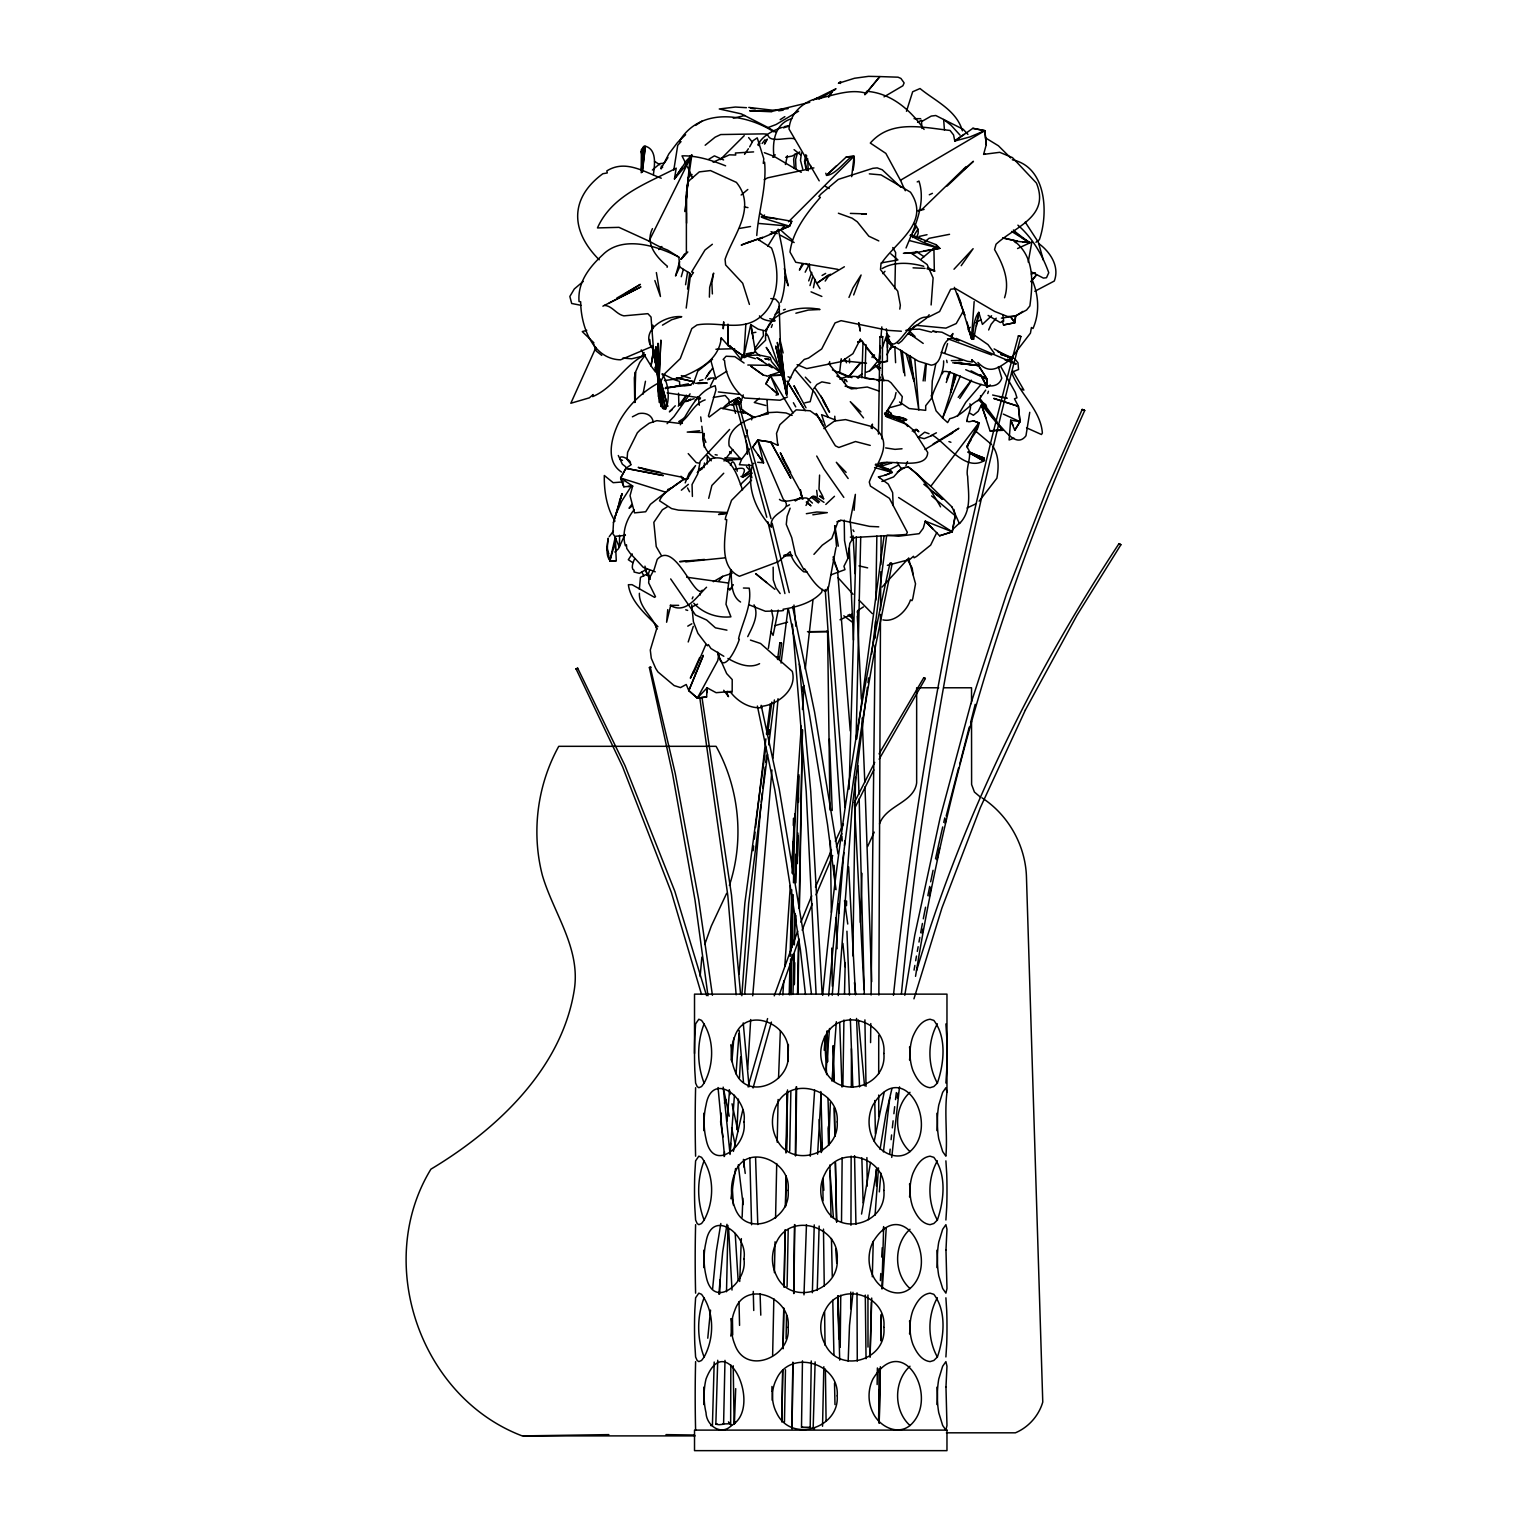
<?xml version="1.0" encoding="UTF-8"?>
<svg xmlns="http://www.w3.org/2000/svg" width="1527" height="1527" viewBox="0 0 1527 1527"><rect width="100%" height="100%" fill="white"/><g stroke="black" fill="none" stroke-linecap="round" stroke-linejoin="round"><path stroke-width="1.5" d="M686.596 223.171L686.596 191.638L691.807 155.162L686.654 160.45L674.457 178.926L676.194 168.161C646.856 183.507 612.117 195.17 597.458 227.924L618.969 227.351L650.254 241.667A111.089 108.322 -49.7 0 0 667.604 250.065L678.885 257.147L679.649 266.939L675.526 276.005L679.668 261.537M786.138 393.183L779.648 338.918L786.615 395.092L777.319 342.449L786.768 393.031L775.716 346.037L786.749 395.398L787.378 384.136L794.498 369.572L804.252 359.437L808.585 358.062L821.698 348.958L835.04 322.922L841.072 320.67L888.122 330.366L901.369 331.225M896.044 392.496L894.803 398.089L885.011 414.371L886.557 416.814L906.656 424.315L913.318 430.041L927.71 452.45C927.099 470.774 890.642 459.188 879.437 463.349M850.711 1308.754L850.768 1292.052M850.94 1225.246L851.15 1156.073M851.341 1086.9L851.436 1048.725M797.094 364.667L806.733 368.599L841.339 361.594L852.925 353.672L860.35 339.204L878.903 362.453L887.378 361.326L887.282 333.802L882.091 348.137M729.238 1423.221L730.65 1423.603L730.841 1364.966M872.222 428.629L872.413 424.124L871.058 428.056M878.731 1035.535L878.693 1073.634M878.865 995.07L880.487 614.388M687.57 289.042L689.67 273.218L679.649 266.939M810.207 1426.867L811.276 1360.958M880.525 609.655L880.831 571.709M880.888 564.589L881.098 536.13M881.652 467.338L881.69 462.586M881.862 438.879L882.568 336.723L879.972 336.894L878.445 434.088M840.213 1347.387L840.747 1295.22M841.511 1221.715L842.16 1157.676M842.885 1086.537L843.916 1020.036M870.581 1042.617L870.791 1023.567M871.096 994.993L875.143 645.177M795.529 922.27L795.624 915.207L795.491 922.327M793.677 1293.484L794.517 1224.597M795.338 1155.729L796.178 1086.842M635.098 402.193L635.48 372.13L639.851 362.319L645.024 355.314M793.868 1293.484L794.784 1224.597M795.701 1155.71L796.636 1086.842M810.684 1427.325L801.503 1427.172L802.458 1360.843M854.127 510.304L855.368 494.366L850.157 520.688L852.028 539.756L849.795 543.44L847.924 558.405L843.954 566.288L844.985 569.628L830.726 574.935M793.735 985.22L794.135 954.26L792.952 994.459M794.364 944.736L794.803 913.776M795.319 882.797L795.758 854.223M797.38 863.633L797.838 835.384M798.449 797.724L798.373 802.438L798.907 774.743M852.849 955.864L855.521 777.319M856.093 739.221L860.713 537.103M875.257 638.057L875.505 621.451M875.849 600.111L876.842 536.072M781.881 1419.69L782.702 1370.024M783.065 1348.742L783.733 1308.524M784.095 1287.242L785.05 1230.476M781.843 1422.019L782.74 1369.795M783.103 1348.436L783.809 1308.066M784.172 1286.707L785.145 1229.731M785.565 1206.006L786.042 1177.508M786.5 1151.396L787.531 1092.053M785.451 1206.788L786.004 1175.79M786.424 1151.95L787.531 1089.954M794.422 984.075L794.784 962.697M797.457 856.342L797.877 833.036M797.991 994.096L798.869 941.701M799.442 908.355L802.438 729.715L799.079 908.355M1029.752 412.328L1025.953 435.806C1017.001 447.64 1006.007 431.817 999.574 425.346M641.187 170.089L641.588 149.493L644.299 145.962C657.278 148.539 654.682 165.011 653.365 174.689M784.458 1422.019L785.47 1369.757M786.081 1338.874L786.539 1315.129M787.092 1286.612L788.199 1229.598M789.707 1151.205L790.852 1091.824M797.514 994.115L798.468 941.701M880.22 1368.765L879.189 1423.126L880.354 1366.703M880.755 1340.401L881.251 1314.403M880.869 1340.782L881.365 1314.842M881.881 1288.903L883.637 1227.574M657.469 365.048L655.923 346.648L659.206 402.345L658.022 343.27L658.328 396.562L660.867 340.082L658.442 390.759C663.004 432.733 675.812 391.809 661.955 373.981M771.879 1391.212L771.975 1386.459M772.624 1355.632L773.845 1298.713M774.399 1272.621L775.067 1241.795M775.563 1218.069L776.728 1163.536M777.186 1142.177L778.102 1099.497M778.541 1078.157L780.354 1030.668M785.947 1153L787.149 1091.652M787.76 1060.979L788.104 1044.468M791.139 994.688L791.979 954.222M792.131 947.064L793.219 894.688M793.467 882.778L794.918 813.738M822.671 995.337C836.472 850.215 858.136 705.76 889.936 563.463L891.844 563.368M634.85 401.544L635.48 372.13L634.335 377.875L634.755 402.555M717.728 1360.271L715.839 1424.214L719.083 1424.71L723.588 1424.252L724.981 1360.366M726.508 1291.747L727.959 1225.494M822.538 1426.256L823.836 1366.741M844.507 993.848L845.194 962.888M846.492 905.74L846.588 900.987M849.107 789.077L856.342 536.97M789.23 994.592L789.974 963.613M790.146 956.475L791.75 889.783M792.15 873.1L792.895 842.14M793.296 825.458L793.467 818.319M789.783 994.745L790.642 958.88M790.776 952.027L792.189 894.574M792.608 873.73L794.002 818.338M794.231 944.602L795.013 913.738M795.796 882.873L798.526 776.06M870.008 1356.701L871.44 1302.149M1082.204 409.484L1084.724 410.458L1082.223 409.408L1047.465 487.819L1006.617 593.717L970.752 703.985M710.857 1425.626L712.422 1425.302L714.197 1362.027M812.364 1292.72L814.235 1224.902M864.988 377.875L865.885 344.606M870.104 1357.121L871.707 1298.045M872.299 1276.782L873.253 1241.336M719.694 1293.942L720.114 1279.741M814.521 1429.043L813.147 1428.623L815.132 1361.893M817.231 1290.41L819.14 1226.066M821.316 1152.179L821.602 1142.654M829.619 363.922L829.676 361.613M860.312 922.403L861.991 873.349M608.032 539.279C608.624 536.683 605.78 551.132 608.853 553.442M751.685 419.849L751.78 416.623L741.626 409.255L740.824 402.384L743.248 394.882M763.118 330.71L763.462 335.711L754.662 348.824M861.801 377.78L863.022 342.143M803.985 1294.858L806.466 1224.616M934.333 271.043L933.913 248.214L921.296 258.903M734.372 1424.367L735.709 1388.635M739.717 1281.477L741.339 1238.607M742.141 1217.172L742.847 1198.103M744.012 1167.143L744.279 1160.005M747.676 1069.511L750.692 1019.54M848.172 1361.206L849.508 1325.455L853.001 1292.262M819.579 475.088L819.006 489.289L822.595 495.931M899.518 402.021L909.176 408.549L925.686 410.343L925.706 405.686L931.604 398.242L932.272 380.967L935.841 363.579M700.13 976.497L701.847 957.124M639.336 589.25L640.443 577.359L645.673 574.706L648.899 575.335M686.1 202.709L686.596 191.638M642.428 160.984L643.077 147.26L641.225 172.78M755.827 349.702L765.638 340.158C763.347 312.462 798.564 304.56 820.018 309.485L808.26 310.076L795.872 313.226M894.879 288.756L895.624 252.489L892.78 247.546M736.93 1129.617L738.419 1099.116M739.45 1077.986L740.633 1056.951M817.613 1154.24L821.182 1092.855M844.221 520.134L844.526 540.501L847.924 558.405M730.078 1152.866L730.612 1143.475M810.245 1156.244L814.635 1090.068M749.413 304.407L742.695 283.239L725.63 264.954L725.077 259.304C733.38 234.795 757.125 207.767 736.396 182.381L710.456 170.566L699.271 171.902L687.894 181.732L688.143 177.552L685.165 211.738L689.65 162.206L691.807 155.162L690.109 155.888M745.863 323.839L743.84 356.287L755.483 351.954L750.75 324.602L743.84 356.287L728.207 345.617L721.278 337.887C718.702 361.613 696.427 370.87 677.32 379.154L672.281 378.62L662.794 373.962M744.68 994.096L760.98 804.519M882.358 1288.54L886.252 1227.708M723.683 321.892L723.225 328.782L723.722 322.35M782.817 994.974L783.79 980.716M784.783 966.438L790.337 885.545M791.807 864.148L801.312 726.165M802.458 709.501L804.099 685.718M805.244 669.074L812.937 600.34M824.217 1050.252L825.229 1036.05M926.259 364.438L925.018 380.986M875.047 1215.282L878.502 1167.926M879.342 1191.881L880.907 1173.099M730.021 1154.488L734.43 1095.241M736.014 1073.901L739.011 1033.607M741.817 995.699L748.688 903.259L767.527 754.338M768.386 648.345L773.101 617.824L771.459 609.865M830.383 1102.513L828.703 1145.345L828.397 1126.277M831.967 1081.116L836.338 1021.716M838.266 995.566L852.104 807.821L867.393 687.36M974.169 301.563L971.42 338.612L973.653 339.128L978.769 312.348L982.415 324.392L991.577 315.784M678.847 404.56L678.561 393.241M851.684 176.655L854.07 156.25L846.321 156.937L826.565 175.395L825.783 173.238M704.119 467.606L704.481 463.005M686.635 196.754L688.143 177.552M688.811 690.624L703.298 655.484L688.811 690.624L697.362 698.106L707.116 687.818L706.619 696.942L697.362 698.106L688.811 690.624L686.234 684.497L680.508 687.589L674.151 685.585L657.927 671.918L655.637 668.292L651.285 658.252L650.292 650.044L656.82 628.303C652.43 616.278 638.916 607.46 639.374 593.278M826.241 1068.9L829.524 1028.492M832.234 995.203L843.858 852.581M844.431 845.443L844.832 840.69M945.9 1083.044L946.702 1070.332A35.006 2.29 -90 0 0 946.702 1036.623L945.9 1023.911M945.9 1219.997L946.702 1207.284A35.006 2.29 -90 0 0 946.702 1173.576L945.9 1160.864M945.9 1356.949L946.702 1344.237A35.006 2.29 -90 0 0 946.702 1310.548L945.9 1297.816M724.142 1156.569L724.523 1151.835M727.043 1121.009L729.562 1090.202M731.891 1061.742L733.838 1038.036M739.068 974.035L744.89 902.915L765.81 746.951M880.258 345.865L878.903 362.453L887.378 361.326M881.823 326.893L881.041 336.379L879.972 336.78M946.969 1092.301C944.297 1113.488 947.637 1135.305 945.9 1156.187L942.674 1151.568L938.761 1138.798A35.006 11.243 -90 0 1 938.761 1105.109L942.636 1092.378L945.9 1087.72L946.969 1092.301L946.969 994.134L694.518 994.134L694.518 1053.477M721.336 1113.126L720.61 1121.944L722.958 1136.966M730.612 569.953A77.114 54.59 -52.6 0 1 728.742 582.188L725.993 604.253L730.918 616.832C717.022 618.206 703.203 613.396 693.773 603.222M752.716 995.776L771.956 770.009M772.967 758.117L778.045 698.698M781.08 663.062L788.008 608.796M686.215 308.072L690.204 277.189L693.468 272.55L691.616 271.959L704.997 250.008L712.365 244.263M685.566 284.709L687.627 271.615M706.829 692.628L707.249 688.047M785.432 164.496L787.378 155.716M778.236 610.132L773.082 635.385L771.078 631.739M718.854 1294.228L722.672 1252.159L726.967 1224.291M693.582 383.64L693.697 382.246L691.063 384.422M921.888 128.421L921.468 120.251L917.593 122.275M931.126 304.961L933.112 277.914L927.137 264.553L911.714 253.367L939.716 248.347L935.975 244.644L910.55 234.738M828.646 995.795C838.686 879.323 854.127 763.328 875.086 648.326M1015.455 316.223L1014.825 322.731L1003.525 324.946L1002.266 320.956M707.764 1338.206L710.532 1310.071M712.594 1288.96L716.278 1251.434L720.82 1223.49M673.77 170.222L677.74 145.275L681.004 141.648L679.171 141.534C699.595 107.291 744.584 113.132 773.865 131.837M751.112 472.53C729.753 486.025 757.678 462.796 734.449 469.495M753.135 850.711L753.613 846.073M754.338 839.106L755.063 832.139M755.541 827.5L765.867 738.858M710.379 386.14L713.758 379.383L726.718 371.29M943.629 360.906C944.182 374.84 934.791 385.148 931.604 398.242M901.426 993.676C922.976 771.803 964.11 552.049 1020.914 336.532L1018.375 336.016C959.433 552.03 916.754 772.567 893.467 995.299M891.73 1157.409L899.518 1086.88M642.39 172.303L645.329 146.363L642.218 171.501M761.248 802.171L762.297 792.837M762.832 788.161L765.199 767.127M765.733 762.45L766.516 755.426M768.902 734.392L769.417 729.734M707.994 995.738L695.014 900.071L672.586 773.922L649.357 667.509L650.235 667.032L675.239 773.464L698.679 899.556L712.422 995.28M839.583 372.951L841.243 358.73M883.408 1151.912L889.802 1097.722M766.439 734.182L770.371 703.756M745.787 437.715L746.035 435.653M619.389 501.448L622.062 493.66L613.51 522.215L612.861 533.667L614.751 536.359L625.421 535.347M768.711 744.89L774.399 699.958M779.476 659.779L781.576 643.23L779.953 643.001L780.889 643.134M867.985 682.626L868.577 677.912M871.573 654.281L886.557 536.168M616.278 560.695L609.827 561.096L615.171 537.504L616.278 560.695C604.062 564.742 607.04 545.12 608.223 538.134M1015.799 315.535L1014.825 322.731L1003.525 324.946M1004.537 297.784C1010.187 280.834 1003.067 264.438 994.554 249.55L996.024 244.244C1015.054 226.53 1050.29 216.91 1036.432 183.049L1012.439 157.605L999.727 152.318L983.617 154.361L986.251 144.721L984.839 130.654L972.833 128.325L954.795 141.038L953.554 134.93L950.061 130.444C922.9 127.581 891.1 119.144 870.314 143.061L885.87 153.406L901.045 181.389A111.089 70.127 86.8 0 0 905.301 190.741M767.394 735.136L771.822 702.057M777.529 659.511L779.82 642.982M856.742 738.934L884.076 535.862M925.496 364.323L923.129 380.929M973.653 339.128L971.42 338.612L963.251 311.279L956.226 323.552L945.919 328.133L915.971 325.308M642.962 394.271L645.463 381.273M899.785 309.122L900.338 305.19L897.723 291.18L880.487 269.63L880.964 264.037C895.166 242.029 931.241 222.732 910.493 192.192L881.022 174.899L869.321 173.868M813.452 287.782L815.074 279.422M667.757 609.636L666.612 622.233L670.754 605.265M835.937 547.639L828.588 586.96L825.668 591.445C816.353 587.609 810.245 576.71 804.576 568.808L803.965 569.8L795.491 554.702L791.711 537.58L786.271 524.41L787.13 516.279L790.146 508.186M857.372 612.308L857.601 610.857L857.716 622.176M652.411 328.82L652.85 325.9M653.518 349.893L651.036 365.946L655.656 372.149L654.949 367.434L657.717 364.896M730.918 1198.733L735.575 1168.537M691.273 276.559L689.67 273.218M915.532 976.345C947.045 781.461 1003.258 590.357 1084.724 410.458M602.898 306.183L604.406 305.4C612.232 305.782 616.202 314.314 623.894 315.86L647.868 313.665L651.036 317.043L653.556 350.504L651.036 365.946L641.245 349.912M978.788 312.92L976.44 325.957M904.786 995.26L914.749 935.211L940.098 817.938L970.79 703.852M868.386 1219.691L876.937 1168.155M880.048 1149.43L885.889 1114.29L891.883 1088.846M661.878 167.054L661.134 168.714L668.902 153.826L677.473 142.565L685.604 134.739M693.315 383.831L697.763 371.156L712.517 359.303M888.103 413.607L888.218 409.98M861.552 1214.06L870.543 1162.371M874.207 1141.242L884.19 1092.187M652.793 325.117L652.315 330.576M969.893 403.796C973.558 410.038 959.758 425.899 972.966 420.708L978.883 422.845C978.826 432.046 967.412 440.215 967.507 448.079C973.214 453.805 965.159 468.426 967.66 476.481C968.175 492.438 972.298 510.743 959.414 523.646L952.027 507.136M658.442 390.759L661.325 380.395L665.123 373.294L680.24 358.654L691.807 328.572L697.018 324.946C717.442 321.166 740.919 331.664 758.881 318.055C779.992 302.441 780.144 270.031 771.555 248.08L758.27 239.548L789.535 226.168L791.75 221.3C766.115 216.796 739.488 211.566 789.535 226.168L791.75 221.3M875.066 648.421L892.112 563.864L889.897 563.635M954.07 374.268L950.558 392.439L955.673 374.669M807.573 158.426L808.26 170.719M753.059 1087.987L771.402 1022.078M880.277 356.325L878.903 362.453L866.763 348.271M667.108 267.301L667.356 266.252C656.495 257.242 644.871 243.824 652.449 228.63M733.38 1151.415L742.79 1109.919M748.02 1086.861L767.585 1018.585M873.826 357.738L874.475 354.875M813.127 390.378L810.188 401.677L804.882 402.823M641.76 170.47L641.588 149.493L642.103 170.661M708.719 498.317L711.868 485.452L723.741 473.236M853.669 294.959L861.094 274.994L852.963 287.935L848.974 297.421M688.2 641.97L693.296 626.356M746.588 433.21L747.39 430.041M822.404 589.365L821.679 592.247C812.288 602.879 796.426 607.154 783.103 609.254L783.466 610.495L781.137 610.857L765.371 611.258L749.509 604.978M951.855 337.085L952.924 333.497L950.844 336.131M944.85 353.138L947.561 343.594M1028.205 262.071L1031.851 241.953L1017.555 248.538M955.52 375.508L950.5 392.706M946.167 816.067L958.517 768.119M959.872 763.672L969.244 727.119M970.599 722.653L975.219 704.329M809.978 285.568L812.555 277.38M906.465 111.28L912.669 91.754L920.037 88.547C935.44 101.164 956.475 110.154 962.411 130.826M681.271 276.711L683.352 269.42M956.417 374.726L942.636 418.054L947.656 422.597L949.813 418.665C962.334 416.012 969.034 404.197 980.429 399.234L996.978 421.49M685.184 482.895L689.021 473.37L695.529 465.62L687.952 478.085M860.35 339.204L859.548 340.693M616.278 538.382L609.827 561.096L606.868 547.258M718.663 655.484L717.747 660.618L697.362 698.106L706.619 696.942M779.629 306.011L773.12 319.219M756.762 235.502C758.442 210.993 766.878 187.077 764.607 162.225L763.309 163.427L763.786 158.732L757.239 137.85L753.021 140.694L749.662 146.878M613.453 522.616L622.062 493.66M721.278 337.887L720.61 339.605M966.82 421.586L967.259 420.116M704.73 944.469L711.258 926.145L726.604 893.41M729.391 885.431C744.508 839.85 739.297 788.295 716.087 746.321L558.748 746.321C537.218 785.241 531.243 832.272 542.371 875.315C553.499 913.222 580.623 947.752 574.343 989.477C562.089 1068.595 496.771 1129.694 430.919 1169.167C373.829 1262.524 419.849 1397.071 522.177 1435.895L695.033 1435.895M705.13 399.883C693.22 403.758 689.421 417.692 679.229 423.361L656.858 420.669L649.147 423.246L640.386 429.698L637.351 432.771L627.616 452.259L627.043 459.264L631.243 464.609L625.898 468.331L620.649 478.008L632.655 486.082L630.04 495.683L634.526 512.881L645.692 511.755L650.426 504.311L666.383 491.713M872.051 357.509L872.91 354.665M913.948 998.83L941.968 907.859L980.315 807.668L1025.361 710.036M987.74 393.508L988.427 391.294M971.802 359.838L972.355 361.994L967.412 361.326L941.166 352.279M916.524 970.886C961.8 819.236 1032.042 675.621 1119.024 543.612L1120.913 544.719L1076.898 615.4L1025.342 710.074M952.065 507.021L929.943 485.471M886.92 354.741L892.112 344.377M808.699 280.911L811.753 272.417M801.484 152.948L800.492 160.259L802.725 168.943M723.932 460.925L732.865 449.568M948.725 373.313L946.816 379.02M649.605 570.296L648.402 573.847L650.197 579.21M794.975 154.055L793.639 159.304L794.326 168.447M779.304 994.879L799.022 939.086M802.171 930.172L812.326 903.64M969.798 413.13L973.386 415.249L978.196 411.297L981.479 404.827L990.011 430.843L1003.067 429.679M780.793 302.422C789.001 278.716 783.485 253.024 778.216 229.26L767.795 246.191M975.409 432.103L978.883 422.845L972.966 420.708M771.345 327.408L772.357 324.564M950.271 371.653L946.263 382.475M774.246 995.852L797.667 931.146M800.892 922.213L811.677 895.815M978.769 312.348C968.939 324.22 976.669 359.532 967.03 321.911M625.001 534.469L618.492 548.747L614.827 552.049M797.094 154.342L795.586 159.514L795.968 168.543M905.912 465.792L907.515 461.574M990.298 384.957L986.976 387.4L981.785 376.864M936.814 532.465L930.668 545.101L916.524 556.458L914.119 557.794L913.47 556.267L909.844 559.436L887.378 565.314M615.381 515.496L621.852 500.894L631.758 485.529M805.855 154.59L804.519 161.518L806.161 169.726M806.676 155.62L805.34 162.339L806.886 170.299M746.188 440.578L747.486 454.302M704.119 1023.815C696.866 1042.483 696.866 1064.472 704.119 1083.12L701.561 1086.556L698.812 1087.72L697.133 1086.518L695.606 1083.082L694.804 1070.332A35.006 2.29 -90 0 1 694.804 1036.623L695.606 1023.873L698.812 1019.234L701.561 1020.399C714.617 1038.055 714.426 1064.243 704.119 1083.12M704.119 1160.787C696.866 1179.436 696.866 1201.425 704.119 1220.092L701.561 1223.509L698.812 1224.673L697.133 1223.471L695.606 1220.035L694.804 1207.284A35.006 2.29 -90 0 1 694.804 1173.576L695.606 1160.825L698.812 1156.187L701.561 1157.351C714.617 1175.007 714.426 1201.195 704.119 1220.092M704.119 1297.74C696.866 1316.408 696.866 1338.377 704.119 1357.045L701.561 1360.462L698.812 1361.626L697.133 1360.442L695.606 1357.007L694.804 1344.237A35.006 2.29 -90 0 1 694.804 1310.548L695.606 1297.778L698.812 1293.159L701.561 1294.323C714.617 1311.96 714.426 1338.167 704.119 1357.045M937.368 1083.12C944.049 1063.67 946.931 1037.463 933.837 1020.399L930.058 1019.234C921.163 1020.36 916.047 1029.122 912.86 1036.623A35.006 23.077 -90 0 0 912.86 1070.332C916.047 1077.833 921.163 1086.575 930.058 1087.72L933.837 1086.556L937.368 1083.12C927.443 1065.35 927.443 1041.605 937.368 1023.815M937.368 1220.092C944.049 1200.623 946.931 1174.416 933.837 1157.351L930.058 1156.187C921.163 1157.332 916.047 1166.074 912.86 1173.576A35.006 23.077 -90 0 0 912.86 1207.284C916.047 1214.786 921.163 1223.547 930.058 1224.673L933.837 1223.509L937.368 1220.092C927.443 1202.303 927.443 1178.558 937.368 1160.787M937.368 1357.045C944.049 1337.576 946.931 1311.369 933.837 1294.323L930.058 1293.159C921.163 1294.285 916.047 1303.046 912.86 1310.548A35.006 23.077 -90 0 0 912.86 1344.237C916.047 1351.739 921.163 1360.5 930.058 1361.626L933.837 1360.462L937.368 1357.045C927.443 1339.255 927.443 1315.511 937.368 1297.74M867.66 846.454L874.227 832.158M852.028 539.756L855.025 537.428L902.877 534.736L906.255 534.412L907.362 532.331L889.382 498.317L870.409 486.082L869.283 482.074C875.467 463.807 896.254 442.83 872.814 426.835L845.557 419.601L834.448 421.051L823.969 428.61L825.095 427.77M692.189 598.832L692.991 596.885M758.881 145.599L759.912 143.194M966.706 446.8L978.883 422.845L930.84 486.254M816.029 894.898L832.711 855.578M836.414 846.855L841.988 833.742M693.487 673.502L705.894 644.432M693.85 671.097L690.357 678.236L699.71 657.488M988.656 329.966L991.118 324.278L996.215 318.17M765.867 335.463L766.649 333.859L768.062 336.055L785.489 385.625M960.33 376.043L942.636 418.054L936.07 410.839L931.222 395.398M815.456 887.092L831.528 849.985M835.307 841.262L843.419 824.026M595.969 347.412L570.831 403.262L589.346 397.841L593.144 394.577L592.686 396.6C614.312 387.572 624.467 364.609 645.367 354.627M775.201 154.781L773.349 157.262M743.382 354.722L741.168 359.57L729.887 345.484M651.151 667.223L649.433 667.604M802.019 264.286L799.423 270.126L803.584 263.77M878.502 381.387L880.506 377.131M695.606 1087.72C695.052 1110.072 695.052 1133.817 695.606 1156.187M695.606 1224.673C695.052 1247.044 695.052 1270.788 695.606 1293.159M695.606 1361.626C695.052 1383.996 695.052 1407.741 695.606 1430.112M916.047 237.41C920.151 233.001 917.994 226.989 913.852 223.572M724.371 1103.105L726.108 1099.555M649.051 241.056L691.807 155.162L683.981 167.741L674.457 178.926M854.719 808.203L873.826 769.894M879.132 759.243L925.381 678.561M805.168 272.188L808.585 265.641L805.912 263.484M854.204 802.782L874.723 762.393M680.317 424.773C688.772 410.706 698.583 390.301 715.209 385.72L715.972 389.786L708.413 416.031L709.215 417.043L720.935 408.072L747.486 413.607M805.989 505.437C816.716 488.564 786.672 506.525 779.457 499.386M801.503 1427.172L802.477 1426.81M813.147 1428.623L814.521 1428.222M878.808 1402.168L878.674 1418.946M879.037 1368.746L878.674 1421.37M687.894 181.732L689.059 180.701M953.917 509.407L955.215 515.725L952.237 531.816L925.267 521.127L923.243 528.247L919.178 533.687L898.506 536.244L887.111 535.233M767.203 139.052L764.493 144.053L766.802 139.835M625.898 468.331L663.157 475.546L625.898 468.331L620.649 478.008L623.856 486.808L632.655 486.082M1018.299 335.921L1020.895 336.436M765.867 383.792L770.41 375.547L783.446 375.165L770.41 375.547L765.867 383.792L778.312 394.462L770.41 375.547L792.971 413.015M962.544 312.539L963.251 311.279M772.013 321.204L765.466 330.882L758.194 329.183L750.75 324.602M730.44 465.391C733.17 456.096 736.071 467.701 737.274 471.194M844.717 379.307L844.526 383.334M705.321 378.639L709.998 371.156M942.121 373.905L943.476 371.481L946.053 371.443C958.746 372.741 994.86 398.528 1001.769 378.181L998.372 366.614M813.681 388.812L816.869 384.499L821.87 381.865L829.982 383.392M1014.787 430.27L1019.979 421.681L1010.702 420.192L1014.787 430.27L1019.979 421.681L1018.394 406.335L1014.462 398.795L1016.963 397.803L1015.264 392.324L1001.025 367.034M912.745 237.582L917.956 229.088M879.037 753.899L923.797 677.664L925.209 678.446M957.696 416.031L965.77 402.307L981.155 384.346M1022.842 311.413L1015.97 315.86L1001.388 318.15M912.764 232.562L916.391 226.511M858.289 376.52L862.259 373.81M634.659 558.92C633.132 561.669 630.479 569.056 634.106 570.335L634.049 571.995L639.412 573.35L646.856 569.17M684.516 254.131L680.966 259.399L686.387 252.547L686.387 212.768M813.337 99.885L836.013 88.719M966.896 446.667L971.363 439.413M644.089 352.508L641.684 356.364L631.701 358.788L622.844 358.082M707.02 376.1L712.536 368.255M961.189 265.698L973.119 248.691L953.993 269.229M690.07 393.871L673.999 416.547L667.089 423.666M971.477 380.471L959.739 398.471M757.755 144.97C762.527 135.598 772.738 130.635 782.244 127.352M828.607 97.251L832.024 91.925L828.97 96.468M664.665 162.625L667.948 157.567M706.562 587.246C696.808 596.293 686.215 614.827 670.219 605.36L678.675 605.341M674.667 178.411L682.149 167.092M729.734 590.185L733.342 584.726M680.259 405.189L686.654 395.588M739.106 404.655L741.129 401.62M729.601 429.45L700.263 461.173L697.744 473.962L692.055 484.517L692.399 496.447M732.101 573.369L722.615 576.366L713.319 581.692M744.565 154.38L748.383 148.749M825.191 281.063L828.417 276.33L844.374 266.767M632.216 553.919L628.322 559.722L632.77 562.661M985.698 390.129L978.024 400.723M742.294 477.264L749.642 470.927L742.523 476.939M890.317 349.206L892.283 346.61L894.822 346.877L918.376 361.212L931.203 365.163C945.175 363.579 938.189 341.533 951.875 338.173L958.899 340.75L941.968 332.218L932.577 331.264M982.529 458.806L983.655 457.756L984.476 460.505C965.159 472.263 947.122 444.033 932.653 435.252L924.198 438.65L917.765 437.046M678.274 406.22L686.329 395.188M631.72 504.464L629.067 508.3L632.312 505.952M770.715 442.047L790.7 478.104L770.715 442.047L757.831 440.12L763.595 462.815L752.658 447.22L757.831 440.12L770.715 442.047L777.797 445.35L776.518 433.382L779.915 424.659L796.197 409.847L810.112 410.782L817.67 416.26M879.514 823.855C886.328 805.13 913.871 802.763 916.658 782.912L916.658 687.78L938.723 687.78M813.929 554.358L822.232 545.215L831.795 538.439L837.96 521.719L841.339 520.268L869.626 526.395L878.75 526.834M929.905 485.529A95.247 57.816 41.2 0 1 917.383 474.095L908.241 466.938L904.824 467.51L901.216 468.484L893.6 476.92L881.862 481.444M609.254 536.607L613.415 531.052M906.045 247.985C914.349 227.58 926.431 203.664 918.949 181.064L917.193 181.923M971.21 380.223L958.212 397.364M929.16 314.734L926.507 318.189L912.497 328.4L905.816 330.424M752.658 447.22L757.831 440.12L783.256 499.234C795.452 510.743 767.909 511.774 771.459 527.216C755.579 510.323 745.863 486.579 752.849 463.635L753.804 463.387M762.145 143.481L765.122 139.663M747.734 636.625C752.296 627.158 759.339 615.286 754.033 604.845M889.974 563.387L891.234 563.1M712.422 1425.302L710.647 1424.806M715.858 1424.271L717.06 1423.87M735.155 1422.916L734.105 1422.572L735.327 1422.229M886.557 411.603L889.344 408.11M979.131 501.18L996.883 478.237C998.811 467.644 999.059 455.351 992.703 446.132M718.568 581.367L722.615 576.366M634.125 509.789C626.07 519.524 621.584 533.343 625.383 545.788L626.452 544.757L626.738 548.422L629.983 553.098L643.287 567.357L655.236 571.804M864.988 94.521L879.838 76.579L898.029 77.19L900.93 78.45L904.137 82.916L902.877 85.76L884.038 96.85M864.855 94.693L879.838 76.579L868.558 76.35L854.528 78.259L838.514 83.279L840.213 82.649M860.064 362.987L848.878 376.52L838.399 371.92M909.997 1151.606C940.613 1124.807 903.125 1055.386 872.929 1105.109A35.006 31.399 -90 0 0 872.929 1138.798C878.998 1152.16 897.151 1162.066 909.997 1151.606C893.486 1136.699 893.486 1107.209 909.997 1092.301M909.997 1288.559C940.613 1261.76 903.125 1192.339 872.929 1242.062A35.006 31.399 -90 0 0 872.929 1275.751C878.998 1289.112 897.151 1299.019 909.997 1288.559C893.486 1273.671 893.486 1244.161 909.997 1229.254M909.997 1425.512C940.613 1398.713 903.125 1329.292 872.929 1379.015A35.006 31.399 -90 0 0 872.929 1412.723C878.998 1426.065 897.151 1435.972 909.997 1425.512C893.486 1410.624 893.486 1381.114 909.997 1366.207M1031.336 281.025L1035.535 275.986M675.278 405.8L669.38 411.851L672.319 409.522M865.943 372.34L869.646 370.889L879.094 359.608M1030.84 281.731L1036.566 274.917M1010.874 358.654L1030.439 333.153L1031.431 327.503L1032.996 328.515C1039.811 312.863 1038.818 295.475 1032.195 279.975M695.167 400.246L698.583 397.077M914.387 326.014L901.713 341.055L898.449 343.575L897.418 342.869M913.719 431.95L917.002 429.641L918.796 431.683M861.056 362.624L848.878 376.52L851.951 377.665M930.745 435.729L936.414 432.809M680.966 259.399L687.818 251.974M652.373 170.012L659.988 163.58L663.997 163.236M882.778 273.657L884.973 271.31M749.547 448.919L741.588 459.36L739.412 464.704L750.979 465.43M731.49 1425.512C763.328 1407.722 726.184 1326.619 706.028 1379.015A35.006 15.48 -90 0 0 706.028 1412.723C706.352 1425.493 721.202 1436.239 731.49 1425.512L728.474 1421.866M919.388 436.378L924.713 432.179L929.027 433.725M734.143 402.689L738.896 397.688L741.511 400.608L733.533 404.77M742.714 409.98L743.248 413.187M838.514 83.279L840.556 81.618L840.423 83.47M697.247 472.626L711.544 458.634C731.643 453.366 737.217 475.966 742.561 489.843M687.704 177.781L692.055 174.498M784.038 226.32L780.564 229.89L781.614 230.787A111.089 102.385 57.1 0 0 791.864 239.624M720.229 159.648L744.241 135.636M788.543 221.759L854.07 156.25L846.321 156.937M947.103 186.084L973.424 161.289L963.728 169.726M733.933 402.555L738.896 397.688L741.511 400.608M658.767 249.55L661.878 246.496M826.794 174.956L836.433 165.832M966.19 166.538L922.346 209.084L918.242 210.497M740.404 484.574L752.257 473.103M728.36 403.223C753.536 390.664 725.917 401.849 722.901 408.663L729.906 404.636L733.552 405.457L735.499 413.397M705.169 145.237L715.132 137.163L720.725 134.548L763.08 133.88L766.611 134.09L768.176 135.788C770.868 142.946 787.321 136.896 794.288 138.747M795.338 500.913L800.568 497.687L802.858 499.253M681.347 490.205L688.372 484.364M695.625 125.405L701.847 121.167M825.802 504.444L834.486 496.294M576.099 668.883L577.664 668.139L625.001 765.657L674.858 891.386L706.543 995.604M577.664 668.253L576.194 668.941M751.551 480.165L731.528 500.341L725.745 516.909L725.23 519.524L726.737 519.695C725.134 537.447 718.644 567.09 739.431 576.271L778.102 561.802L790.184 551.705C791.52 559.703 797.628 566.612 803.584 571.747L807.229 572.167M953.287 528.838L960.12 522.501M912.211 431.129L916.162 429.259L918.471 431.549M970.256 327.274L968.061 329.126L969.149 331.588L988.007 344.625L994.249 353.214M741.149 194.998L747.81 189.482M823.988 502.345L815.036 496.351L812.937 496.332L808.527 499.539L812.421 503.07M882.625 336.99L881.308 337.238M924.656 241.896L929.046 238.327L949.546 234.318M882.129 587.017L908.775 558.042M675.583 484.88L682.493 480.146L688.448 478.447M1035.917 242.297L1039.372 239.72C1048.667 213.15 1046.472 166.806 1012.306 159.781M583.18 281.464L574.324 288.947L569.838 296.467L571.69 303.491L580.947 305.305M954.967 140.675L963.957 134.376M828.149 275.089L816.773 283.335L819.98 288.679M869.646 370.889L880.411 363.102M900.51 180.243L984.839 130.654L986.251 144.721M896.979 462.166L898.659 464.971L887.989 470.602M761.687 217.006L764.607 215.04M904.824 467.51L897.361 471.958M662.47 325.136L671.708 319.716L681.729 316.681C664.875 314.982 638.152 330.939 653.193 349.359M795.033 500.474L800.568 497.687M702.382 590.205L700.206 591.674L698.087 590.376C688.772 583.6 672.166 542.562 657.221 559.416L654.129 569.495L648.956 578.981L648.651 582.875L655.503 596.694L654.549 597.343L632.044 584.669L628.38 584.707C630.441 601.562 646.379 615.076 657.927 626.662M682.493 480.146C675.01 486.197 662.699 492.267 659.53 500.78L671.594 508.586L678.484 510.133L727.272 512.518M787.302 506.067L787.837 505.704A77.114 48.559 35.3 0 0 789.497 504.769M949.947 434.298L958.841 428.304L933.054 444.052M830.44 274.192L816.773 283.335L809.921 270.317L809.291 263.885M759.415 416.108L767.928 412.271M980.964 319.62L975.734 322.846M780.202 119.66L784.878 116.644M893.161 505.59L892.646 492.648L888.275 484.097L878.464 476.92C899.556 471.824 891.883 470.602 875.639 464.208L879.838 465.773M857.716 610.552L863.442 606.906M773.025 157.224L773.941 156.651C772.185 141.839 774.8 123.572 791.788 118.667M787.455 396.982L780.087 400.227L744.718 398.032C732.788 389.786 725.287 373.638 724.581 360.582L723.187 359.437L726.108 356.23L734.85 356.65L744.088 363.025M684.153 418.112L678.752 421.586L682.416 423.38M626.146 293.012L640.386 284.366L616.717 298.147M708.7 159.304L714.407 155.869L723.588 159.934M826.565 175.395C840.69 174.536 859.491 137.354 853.02 170.261M769.971 234.108L789.535 226.168L758.671 223.438M667.146 506.945L662.374 509.789L653.842 522.329L656.228 546.609L661.115 555.045M924.942 449.472L952.733 432.866M771.001 518.646L737.732 400.532L736.186 400.227L735.136 401.257L766.783 517.252M798.602 111.185L776.079 124.508L768.1 127.543L741.282 113.857L719.255 108.971L735.365 107.043L746.455 107.692M819.083 99.064L835.479 89.368M775.162 314.295L779.056 311.985M697.572 604.138L691.788 607.04M1013.985 438.173L1009.08 439.986L1010.702 420.192M687.761 626.146L691.846 623.779M759.339 398.28L754.3 402.498L765.771 405.495M921.544 121.587L931.26 116.071L935.765 115.518L963.174 129.28L967.927 134.414M822.041 275.471L825.649 273.428M799.804 151.936L792.112 156.04L785.68 157.3M688.333 400.303L690.586 399.081M764.187 179.671L767.718 177.819L813.891 167.894M882.186 268.561C894.593 261.27 910.397 262.682 923.759 266.29M826.699 631.185L827.615 631.548L809.195 631.796M713.128 162.186L729.467 154.838L735.747 155.029L735.403 153.005L753.594 151.898M609.235 302.976L640.901 286.904L604.406 305.4M929.294 194.788L932.424 193.337M1034.81 291.294L1054.298 281.025C1059.681 266.748 1050.614 252.509 1039.429 244.072M735.709 400.418L737.617 400.36M659.645 382.38C642.581 391.332 628.017 405.514 619.16 421.815C611.716 436.417 604.768 461.288 621.508 472.015M839.869 379.192C850.577 373.542 863.041 377.894 874.303 379.402M967.011 507.995L975.505 504.025M840.022 619.79L851.99 614.198M652.583 346.266L620.554 359.818C592.132 359.208 580.737 325.022 580.68 301.754L579.038 301.544C577.492 282.285 589.403 267.072 602.745 254.799C622.348 234.929 657.412 245.79 678.885 257.147M767.088 376.215L782.435 371.061M759.587 663.691C749.184 668.998 737.236 663.787 727.921 658.461M685.356 479.459L688.009 478.256M707.631 379.784L710.799 378.429M667.681 489.537L671.804 487.8M836.834 521.833L840.575 520.268M750.196 241.514L741.244 245.064L762.622 237.391L746.588 243.079M983.617 154.361L985.373 154.132M787.55 622.157L775.067 625.574M783.466 309.962L785.279 309.256M891.787 462.948L881.117 466.155M923.701 250.982L939.716 248.347L935.975 244.644M632.388 416.814L638.668 413.626C645.158 412.29 652.124 414.733 653.251 422.101M884.916 475.145L892.341 472.473L888.141 469.171M739.583 228.42L750.52 226.511M755.483 351.954L743.84 356.287L728.207 345.617L727.921 324.793M685.585 401.582L694.098 398.662M925.267 521.127L939.62 535.786L952.237 531.816L955.215 515.725L931.585 495.912M685.928 401.467L690.414 399.94M857.907 342.143L861.572 340.903M730.479 1423.737L722.863 1423.947M887.187 462.414L880.144 464.437M1022.708 241.781L1029.656 242.64L1014.252 241.037C1034.982 256.937 1032.844 282.991 1029.885 305.934L1026.602 310L1014.959 316.299L1007.572 316.509L994.726 311.47L955.673 288.66L950.672 289.233L939.601 311.527L928.721 316.986L925.114 317.158C907 318.38 891.482 368.541 886.29 328.763M939.62 535.786L952.237 531.816L898.601 497.516M775.983 395.188L778.312 394.462M893.486 417.043L902.037 421.032C912.879 419.448 896.979 415.859 893.448 417.215L903.908 422.215L907.821 426.491M1031.298 274.02L1035.344 272.76M665.161 388.583L688.41 383.811M783.427 127.848L789.402 126.073M902.037 421.032L906.618 419.658L899.651 417.234M586.75 330.29L582.264 331.588L593.908 342.831M812.841 514.79L827.31 512.633L816.85 511.984L806.332 513.702M881.155 262.911L897.914 259.934L890.852 253.845M699.557 380.624L702.954 379.689M827.615 631.548L807.478 631.701M954.795 141.038L970.084 136.876L984.839 130.654L972.833 128.325M698.908 470.087L701.962 469.247M733.284 118.209L744.871 115.498M725.268 512.881L718.568 514.484L725.058 513.95M664.493 380.567L673.121 379.345L679.515 381.406L679.706 385.3M918.013 210.936L924.102 209.39M736.491 401.601L737.751 400.608L735.174 401.353M1007.419 359.246L1015.97 363.941L956.15 338.402M699.748 468.751L702.725 468.006M809.73 102.328L772.853 111.185L749.623 110.746L771.822 111.776M784.115 126.722L788.085 125.787M792.379 555.542L783.809 555.981M919.025 236.475L927.023 234.7M746.035 353.92L752.143 352.565M713.281 397.44L725.172 395.493L728.99 399.807L729.123 403.414M623.646 481.883L613.186 482.685L604.31 475.489C604.024 491.14 606.601 507.689 614.98 521.165M790.948 554.568L784.134 555.103M665.505 387.553L691.025 385.148L683.962 385.415M902.037 448.766L894.994 449.358L885.66 447.907M816.277 98.339L820.133 97.633M763.595 462.815L757.697 462.299M670.735 387.266L677.167 386.121M751.704 332.943L755.884 332.294M778.655 110.822L783.217 110.192M857.659 341.838L862.201 341.208M708.318 378.581L713.853 377.818M994.134 348.9L1010.683 358.444L997.513 351.305L1012.878 358.158C1001.426 364.724 991.596 377.035 977.91 362.453M688.543 561.192L679.668 561.612L704.501 559.436M726.508 461.154L731.815 460.2L724.733 460.448L731.834 460.219M685.776 561.86L725.382 557.813M788.123 108.665L772.433 110.192L748.784 107.424M697.82 383.621L707.23 383.029L695.606 383.277M910.817 329.412L919.33 329.126L931.661 332.199M904.461 253.367L916.257 252.356L903.392 253.272M747.81 365.029L769.875 365.392M734.602 348.69L715.896 349.244M699.69 430.729L687.226 432.084L701.351 432.504M740.9 476.462L744.527 476.233M632.483 486.235L628.017 486.464M727.806 588.754L731.681 588.506M990.011 430.843L1002.838 430.328L979.551 400.246M725.153 460.085L741.053 459.322L729.123 445.865C726.069 424.983 752.467 416.604 768.253 413.932L767.947 412.653L777.033 412.156L786.081 412.977L792.131 415.401M951.34 360.62L960.75 360.41M740.958 458.539L724.829 457.814M958.402 360.487L962.029 360.41M523.169 1435.895L608.853 1434.617M823.492 498.871L819.636 496.065L823.11 496.943M840.995 360.62L866.496 363.159M913.051 267.836L924.999 268.389M914.062 118.667L920.666 118.667M944.087 687.78L971.535 687.78L971.535 702.057M946.416 1432.822L1015.398 1432.822C1028.511 1427.306 1038.818 1415.72 1042.769 1402.072L1026.468 877.281C1025.629 845.672 1008.545 815.132 982.052 797.877M890.413 407.499L901.197 404.54L902.304 396.619L891.005 382.704L888.18 380.643L881.575 380.108M665.982 1434.617L694.537 1435.036M743.42 588.029L749.223 588.162C752.143 605.455 742.37 622.233 738.572 638.649L739.335 639.221C737.026 647.104 722.615 677.759 718.244 653.842M861.552 213.837L866.191 213.971M718.339 391.943L738.973 394.29M850.386 213.398L866.401 213.914M726.947 630.155L715.419 627.826L706.638 620.019L695.472 614.98L670.677 578.924M858.976 377.608L857.143 377.513L858.327 377.856M728.532 583.047L686.654 577.206M852.009 621.928L843.801 615.801M731.891 404.101L737.312 404.521M1120.818 544.757L1119.043 543.688M882.93 619.886C895.185 622.672 907.21 610.151 910.474 599.92L911.963 600.645L912.764 598.679L915.532 583.791L908.565 558.5M781.213 643.172L780.202 643.039L781.385 643.211M952.714 362.758L978.521 365.545L987.148 379.25L987.32 387.114L980.487 374.688L984.075 380.719M865.904 378.391L879.743 379.956M955.387 362.911L978.521 365.545L987.148 379.25L987.32 387.114M665.715 492.19L620.649 478.008L623.856 486.808M762.336 216.91L776.899 218.876M770.811 298.567L775.525 299.139L779.075 303.09L780.335 341.094L783.141 352.947M893.448 417.215L894.574 417.692M769.799 318.685C785.298 322.331 762.24 322.56 759.453 315.86M954.852 362.624L978.521 365.545L971.706 359.666M731.987 692.533L727.157 691.349M750.864 108.322L755.273 108.932M959.662 362.892L978.521 365.545M837.941 269.382L795.739 262.262L789.993 252.031C792.57 231.264 807.172 212.501 820.343 197.422L818.873 196.334L821.163 193.834L838.323 179.384L872.871 168.314L877.185 167.894L882.282 169.783L900.911 187.306M838.399 213.226L852.085 218.17L857.277 221.797L868.825 236.189L878.808 240.922M876.479 379.765L880.735 380.471M885.469 416.031L906.618 419.658L884.553 413.34M744.317 206.966L747.963 207.596M715.151 454.683L717.232 455.065M763.443 375.165L750.921 366.232L763.443 375.165L766.287 375.737M699.328 463.215L696.236 462.605L688.219 453.614M693.029 381.521L676.919 377.971M643.516 469.514L681.118 477.035L684.306 479.077L680.947 476.233M645.921 469.4L638.21 467.415L660.428 472.32M926.984 268.79L934.906 271.1L927.519 267.588M667.127 392.859L700.53 397.955M850.367 537.084L851.417 537.294M999.154 396.581L1007.171 398.261L992.626 395.016M845.08 386.197L856.666 388.621M622.482 460.429L620.057 459.303C618.645 453.576 629.945 459.283 630.479 462.547M867.641 567.872L858.976 565.868M1004.193 238.346L1017.536 241.228L1002.705 237.754M758.27 239.548L759.625 240.407M676.404 377.742L694.384 381.865M766.058 358.864L769.455 359.647M750.444 640.08L760.561 643.478L792.284 671.384C797.438 690.051 777.109 705.073 761.095 706.371L761.858 707.65C749.337 708.833 737.35 701.313 730.116 691.597M933.016 331.168L936.299 331.989M909.958 240.712L939.716 248.347L922.327 241.972L910.073 235.444M874.57 467.586L892.341 472.473L875.238 464.876M681.328 375.604L690.319 378.219M870.237 445.407L855.502 441.532L838.857 447.487L835.46 445.865C833.284 443.193 802.801 390.034 823.244 425.899M1013.031 358.12L1000.796 354.379L1012.878 358.158M746.76 355.982L755.388 358.635M911.714 253.367L913.356 254.494M993.753 398.528L1018.394 406.335L1019.979 421.681L1003.277 414.084M771.04 231.665L777.167 233.612M685.738 609.807L687.646 610.418M993.982 398.394L1018.394 406.335M741.225 356.917L744.527 357.623L748.65 355.447L758.957 354.989L770.257 357.433L771.44 361.46L781.404 373.313A77.114 27.333 24.4 0 1 782.664 374.764M878.464 476.92L879.514 477.665M908.164 333.859L915.055 336.474L908.011 329.698M832.406 369.897L848.229 376.787M948.935 441.589L950.92 442.276M968.042 452.202L983.655 457.756M910.798 234.891L921.315 238.746M947.542 338.708L991.691 354.989M1004.938 359.876L1015.97 363.941M681.767 477.913L684.306 479.077M764.34 152.681L773.96 156.327L801.255 172.322M884.667 413.359L887.187 414.58M788.027 376.768L790.795 377.837M661.267 178.201C643.764 171.711 625.287 159.323 606.83 170.909L607.288 172.933L602.841 173.734C569.781 198.014 570.048 230.73 599.214 259.781M725.611 165.832C711.773 160.335 697.056 155.449 681.996 155.869L686.558 164.973M811.047 291.848L821.85 296.448M968.977 451.782L984.075 458.253L969.359 452.851L983.693 460.982L969.836 452.985M965.713 369.706L985.144 378.181M985.507 137.888L998.429 145.79L1010.664 157.93M1014.73 358.597L1017.975 362.815L1018.566 369.496L1011.618 372.264C1019.253 393.584 1040.689 409.675 1042.368 433.057L1041.452 434.508L1026.545 427.827M835.536 420.02L821.583 414.695L825.248 425.632M968.099 451.935L984.361 459.493L969.721 452.145M924.789 678.179L923.835 677.683L924.713 678.198M748.02 413.97L754.93 417.52M971.038 370.813L987.148 379.25L982.796 376.768M836.834 376.043L842.98 379.307M780.412 235.234L794.174 242.526M880.64 368.179L875.238 365.297L879.628 370.298M980.563 797.247L974.417 792.055L971.611 784.534L971.535 721.088M878.979 391.027L867.26 387.018L851.379 388.908L847.867 387.152L828.512 363.369M729.658 451.572L730.956 452.278M723.836 656.286L710.914 648.479L708.337 644.585L707.44 645.768L697.915 633.342L693.43 621.833L691.693 604.826M768.1 127.543L769.15 128.134M979.246 374.764L987.148 379.25M825.477 186.389L829.218 188.546M780.984 372.817L768.845 363.922M707.116 687.818L716.106 692.685L732.177 691.387L732.216 679.572L726.661 673.579L718.95 656.228M757.029 357.757L762.851 361.174L757.182 357.833M988.122 315.44L1000.261 322.521L1003.678 321.166L1002.915 315.077M923.205 343.422L909.367 333.669M740.576 602.039C730.479 595.702 731.738 580.489 731.013 570.048M1014.214 231.264L1029.656 242.64L1022.231 238.078M758.041 358.578L772.166 367.759M1011.599 231.455L1029.656 242.64M714.693 457.661C706.428 453.309 700.702 442.544 704.119 433.439L703.966 437.619L705.875 442.372M729.734 452.755L731.089 453.595M1014.252 241.037L1015.684 242.64M1031.87 272.169L1043.399 278.086L1046.491 277.742L1048.763 272.741C1042.502 255.162 1032.29 237.582 1017.898 225.156M982.682 402.613L985.869 404.674M1020.819 389.08L1023.873 390.072L1012.935 371.214M654.51 161.289L659.721 164.725M916.238 251.497L924.045 256.689M821.354 496.962L823.836 498.756M974.608 430.232L991.71 444.643M932.596 491.694L942.617 499.367L923.816 484.269M625.784 466.861L622.348 464.189L618.301 455.504M818.434 502.917L811.314 497.21M601.772 355.39L596.274 351.076L593.469 343.804M848.115 614.923L852.963 618.759M908.241 466.938C922.365 477.035 932.176 491.98 940.556 506.888M794.059 149.627L800.511 154.761M806.275 502.097L810.952 505.857L806.733 502.154M766.573 582.512L755.636 573.618L774.838 589.307M819.598 501.906L812.937 496.332M765.466 217.865L760.274 213.456M777.968 394.348L771.937 388.946M754.682 351.305L759.988 356.039M697.629 396.925L700.091 399.12M886.423 333.84L889.63 336.761M888.924 339.662L886.595 336.15L893.429 347.125L885.794 339.834M983.522 403.185L986.557 406.468M888.619 342.563L893.429 347.125M662.603 167.474L661.401 166.08L661.134 168.714M853.078 594.27L838.094 577.702M1013.413 229.985L1019.024 235.521M932.634 528.743L925.381 521.547M872.299 613.644L859.071 600.187M849.508 614.369L852.83 617.652M846.111 472.377L836.319 462.28L848.153 478.505M1025.228 222.102L1038.303 242.163L1043.399 260.239M805.321 377.169L810.608 382.647M795.166 369.725L814.826 392.706L828.264 417.1M822.08 421.605L818.377 417.367M860.923 411.889L850.272 401.658L863.518 417.883M960.063 135.139L951.016 125.176L943.629 119.526L944.449 130.024M711.296 460.81L707.211 455.58L707.306 463.941M746.455 466.632L750.788 471.538M780.182 593.583L775.907 587.742L773.273 579.993L773.158 567.166M652.602 348.786L654.014 353.233M1002.838 430.328L981.479 404.827M748.631 137.602L751.99 141.667M888.848 411.107L894.078 418.074M898.659 464.971L901.216 468.484M815.399 388.335L823.377 400.074L829.085 411.908M1010.989 317.425L1014.825 322.731L1010.817 316.948M924.083 129.432C910.512 109.963 891.176 93.032 866.477 91.296L866.611 93.395C849.088 87.879 830.039 96.907 812.631 99.751C800.091 104.599 790.013 115.098 789.02 129.051L819.216 180.854M907.572 559.894L912.153 567.968L913.165 574.782M763.271 462.605L757.984 454.893M886.786 339.738L889.077 343.041M770.543 354.054L766.23 347.412L778.713 366.423M820.743 395.817L829.619 412.023M845.901 379.727L847.027 381.693M843.82 497.363L823.874 468.904L816.716 456.039M723.722 690.261L728.494 696.656L726.947 692.972M805.244 410.706L787.073 381.082L802.725 406.85M645.329 569.38L649.548 579.382M853.02 529.888L853.956 531.511M798.087 393.68L793.964 385.777L806.008 407.785M793.391 402.727L795.72 406.888M641.874 572.224L643.898 575.889M782.034 457.985L800.263 491.064L802.114 497.516L800.453 489.823M783.809 460.028L780.316 452.794L790.681 472.511M823.148 401.028L826.241 406.659M687.532 487.953L689.517 491.732M687.513 166.806L692.552 177.972M954.375 287.324L964.778 315.249L959.128 298.834M576.08 668.921L622.558 766.63L671.384 892.474L701.523 994.421M1010.779 420.555L1013.012 425.327M656.896 629.277L654.663 623.188M800.472 493.011L802.114 497.516M715.915 379.097L710.742 360.143M650.082 343.823L650.731 345.426M833.074 559.302L838.342 572.396L833.093 556.935M785.164 277.15L788.237 285.778L784.324 268.542M838.323 546.151L834.811 525.746M844.946 358.75L846.492 362.777M957.353 293.566L960.922 302.823M656.725 367.74L653.556 350.504M654.854 280.548L660.447 296.505L656.362 272.57M615.171 537.504L619.408 547.22L619.618 535.29M981.479 405.342L985.946 417.94M767.737 412.424L767.012 399.979M751.876 477.76L748.822 464.399M699.939 593.793L700.301 594.938M655.102 360.506L657.622 369.706M660.141 378.887L667.719 406.468L660.351 379.574M657.278 368.351L654.205 357.146L658.691 377.551M641.092 151.536L641.588 153.406M980.487 395.76L980.811 396.982M882.167 374.439L883.847 381.006M772.147 523.265L789.23 592.571M644.967 566.154L647.143 575.278M767.89 521.871L784.916 593.564M914.005 381.101L909.386 356.936M659.683 382.074L665.677 409.274L659.855 381.464M836.548 546.571L834.658 525.746M761.171 705.302L779.247 789.192L806.046 948.916L811.448 993.772M729.066 1089.915L730.059 1094.535M732.044 1103.773L738.018 1131.526M906.141 353.539L913.89 380.929L909.042 356.02M766.096 329.202L766.459 330.901M777.797 445.35L777.701 444.052M792.589 606.543L814.597 712.136L838.018 853.917M658.881 376.845L654.033 353.672L663.062 408.091L657.984 373.332M757.392 706.028L774.819 789.955L800.396 949.622L805.454 994.44M723.932 1090.832L729.2 1116.218M731.605 1127.766L735.422 1146.223M788.562 609.578L809.176 712.899L827.481 824.294L836.033 889.687M946.645 360.257L947.122 362.605M717.824 652.182L718.644 656.629M751.055 325.079L753.193 338.421M810.551 165.508L811.009 168.352M903.717 372.569L900.682 350.141M702 697.515L731.509 895.089L740.614 994.497M657.297 368.694L654.587 350.141L660.924 406.468L657.851 369.668M699.805 697.801L727.806 895.452L736.148 994.821M844.507 900.644L847.752 924.026M904.919 375.833L902.266 351.076M837.865 903.698L839.087 913.051M743.42 1159.356L745.233 1173.423M910.168 355.581L918.815 410.019L914.883 359.895M738.285 1164.834L743.134 1204.574M698.507 398.223L699.328 405.247M700.721 416.928L701.275 421.586M701.828 426.262L704.348 447.296M816.678 490.377L817.365 496.237M649.777 339.49L650.101 342.296M854.452 982.586L855.712 994.306M858.46 1020.093L864.53 1085.716M712.384 293.909L711.868 283.049L713.624 273.104L709.673 287.381L709.387 297.135M723.187 1087.129L729.982 1153.419M842.904 943.419L845.214 966.839M718.034 1087.548L724.542 1156.149M891.062 412.977L891.176 415.287M827.92 586.979L845.061 807.478M743.229 1022.899L749.07 1086.804M793.964 605.036L795.872 626.28M799.27 664.035L810.742 791.463L822.118 993.733M825.21 589.537L841.568 829.085M739.125 1030.305L743.496 1082.357M792.418 624.161L806.237 791.75L816.086 993.962M837.674 571.823L850.253 730.937M829.944 1170.942L833.437 1218.26M835.708 1249.01L836.758 1263.211M895.605 362.682L894.803 346.648M819.14 1119.463L821.335 1152.522M823.053 1178.5L823.836 1190.316M829.409 738.992L832.234 810.455M732.235 1186.364L733.418 1205.166M735.193 1233.396L738.133 1280.428M848.63 866.859L855.502 994.821M824.523 1036.566L826.661 1074.645M827.997 1098.447L829.447 1143.57M834.773 416.222L835.021 420.803M728.646 1228.968L732.006 1290.048M853.135 535.92L855.12 573.713M857.353 616.221L861.343 699.061M841.95 836.223L842.198 840.957M845.309 900.338L845.557 905.091M846.931 931.222L849.489 995.05M854.49 804.538L864.034 989.687M820.839 1091.519L822.404 1150.862M849.317 547.907L853.459 640.042M856.552 1018.452L859.548 1086.919M862.125 718.053L864.797 782.129M864.988 786.863L871.707 981.708M850.329 1018.643L852.83 1087.109M858.021 765.695L858.995 794.174M859.167 798.926L864.301 993.733M834.162 865.294L835.002 889.134M836.013 917.746L837.101 948.725M839.697 1022.632L841.95 1086.995M755.579 1157.79L757.793 1224.559M760.083 1293.693L760.79 1315.148M861.858 1157.886L863.099 1202.856M837.979 1296.308L839.697 1360.118M749.852 1158.077L751.57 1224.749M753.269 1291.441L753.746 1310.49M615.209 537.981L615.496 549.3M864.912 1019.883L866.019 1086.384M739.011 1301.672L739.564 1325.398M854.547 1155.672L855.941 1224.291M829.905 1164.929L831.012 1217.134M831.452 1238.492L832.272 1276.457M832.769 1300.183L833.933 1354.773M834.525 1383.233L834.983 1404.592M874.742 1100.528L875.41 1133.778M876.116 1169.396L876.441 1186.021M836.72 1221.963L835.384 1162.391L836.529 1221.944M839.029 1338.645L837.979 1295.755L838.8 1338.645M732.445 1318.431L732.712 1334.999M733.208 1365.768L734.105 1422.572M822.786 1179.321L823.072 1200.661M823.473 1229.12L824.256 1286.039M824.599 1312.132L825.057 1345.325M825.382 1369.051L826.088 1421.217M866.897 1157.6L867.241 1186.097M827.577 631.434L829.982 810.016M830.364 840.995L831.356 912.421M831.757 948.095L832.349 986.232M827.519 1061.609L827.119 1030.878L827.539 1061.876M828.397 1127.766L828.607 1144.296M865.294 1295.087L866.038 1358.744M727.959 324.163L728.207 345.617M878.788 1389.627L879.075 1422.725M849.489 358.845L849.527 362.834M856.991 1292.815L857.277 1361.149M887.492 334.337L887.531 347.717M878.712 1095.05L878.75 1116.466M867.947 1295.068L868.004 1347.081M717.614 652.678A77.114 4.638 70.3 0 1 718.53 654.988M675.907 484.708A77.114 7.349 -33 0 1 666.669 491.599M980.162 400.952A95.247 30.922 45.9 0 1 982.701 402.746M877.147 1384.55A1907.757 1246.509 83.5 0 1 877.395 1367.944M880.411 1280.58A1907.757 1246.509 83.5 0 1 880.774 1273.518M881.69 1257.065A1907.757 1246.509 83.5 0 1 882.243 1247.674M883.312 1231.258A1907.757 1246.509 83.5 0 1 883.637 1226.582M889.687 1153.858A1907.757 1246.509 83.5 0 1 890.165 1149.125M891.1 1139.676A1907.757 1246.509 83.5 0 1 891.596 1134.943M892.341 1127.861A1907.757 1246.509 83.5 0 1 893.104 1120.799M893.887 1113.737A1907.757 1246.509 83.5 0 1 894.688 1106.674M895.509 1099.612A1907.757 1246.509 83.5 0 1 896.349 1092.568M914.062 970.103A1907.757 1246.509 83.5 0 1 914.864 965.427M915.666 960.731A1907.757 1246.509 83.5 0 1 916.486 956.055M917.307 951.397A1907.757 1246.509 83.5 0 1 918.147 946.721M918.987 942.064A1907.757 1246.509 83.5 0 1 919.827 937.406M920.686 932.749A1907.757 1246.509 83.5 0 1 922.423 923.453M923.301 918.815A1907.757 1246.509 83.5 0 1 925.553 907.21M927.843 895.643A1907.757 1246.509 83.5 0 1 929.714 886.423M930.668 881.804A1907.757 1246.509 83.5 0 1 933.073 870.314M935.536 858.842A1907.757 1246.509 83.5 0 1 942.713 826.928M943.762 822.385A1907.757 1246.509 83.5 0 1 944.831 817.861M897.303 1097.913A1908.292 1244.963 83.5 0 1 897.876 1093.217M922.174 933.589A1908.292 1244.963 83.5 0 1 923.033 928.95M929.313 896.54A1908.292 1244.963 83.5 0 1 931.184 887.302M937.005 859.758A1908.292 1244.963 83.5 0 1 939.506 848.344M945.194 823.339A1908.292 1244.963 83.5 0 1 946.263 818.816M775.582 131.933A111.089 30.941 19.8 0 1 768.978 128.134M936.891 1387.184A35.006 15.48 -90 0 1 936.891 1404.554M909.538 1320.836A35.006 26.322 -90 0 1 909.538 1333.949M772.185 1391.498A35.006 31.399 -90 0 1 772.185 1400.24M703.775 1387.184A35.006 11.243 -90 0 1 703.775 1404.554M730.765 1318.698A35.006 23.077 -90 0 1 730.765 1336.068M909.538 1046.93A35.006 26.322 -90 0 1 909.538 1060.024M730.765 1044.792A35.006 23.077 -90 0 1 731.089 1060.024M703.775 1250.231A35.006 11.243 -90 0 1 703.775 1267.601M936.891 1250.231A35.006 15.48 -90 0 1 936.891 1267.601M703.775 1113.259A35.006 11.243 -90 0 1 703.775 1130.629M936.891 1113.259A35.006 15.48 -90 0 1 936.891 1130.629M909.538 1183.883A35.006 26.322 -90 0 1 909.538 1196.977M945.976 1250.079L946.969 1288.559L945.9 1293.159L942.674 1288.521L938.761 1275.751A35.006 11.243 -90 0 1 938.761 1242.062L942.636 1229.35L945.9 1224.673L946.969 1229.254L945.976 1250.079M945.976 1387.031L946.969 1425.512L945.9 1430.112L942.674 1425.474L938.761 1412.723A35.006 11.243 -90 0 1 938.761 1379.015L942.636 1366.302L945.9 1361.626L946.969 1366.207L945.976 1387.031M792.837 1362.37L792.036 1428.871L792.933 1362.37M788.333 1044.583L788.047 1061.189L788.333 1044.64M803.164 686.845L803.068 691.597L803.107 686.845M743.897 1121.944C748.135 1145.365 712.594 1174.721 706.028 1138.798A35.006 15.48 -90 0 1 706.028 1105.109C711.83 1069.912 748.554 1097.989 743.897 1121.944M743.897 1258.916C748.135 1282.317 712.594 1311.674 706.028 1275.751A35.006 15.48 -90 0 1 706.028 1242.062C711.83 1206.864 748.554 1234.942 743.897 1258.916M883.866 1053.477C887.092 1086.461 839.392 1100.7 825.057 1070.332A35.006 34.93 -90 0 1 825.057 1036.623C839.373 1006.236 887.092 1020.494 883.866 1053.477M883.866 1190.43C887.092 1223.413 839.392 1237.653 825.057 1207.284A35.006 34.93 -90 0 1 825.057 1173.576C839.373 1143.208 887.092 1157.447 883.866 1190.43M883.866 1327.383C887.092 1360.385 839.392 1374.624 825.057 1344.237A35.006 34.93 -90 0 1 825.057 1310.548C839.373 1280.16 887.092 1294.4 883.866 1327.383M788.085 1053.477C791.654 1083.082 745.653 1102.57 734.735 1070.332A35.006 26.322 -90 0 1 734.735 1036.623C745.252 1004.709 791.902 1023.663 788.085 1053.477M788.085 1190.43C791.654 1220.035 745.653 1239.523 734.735 1207.284A35.006 26.322 -90 0 1 734.735 1173.576C745.252 1141.662 791.902 1160.615 788.085 1190.43M788.085 1327.383C791.654 1356.988 745.653 1376.476 734.735 1344.237A35.006 26.322 -90 0 1 734.735 1310.548C745.252 1278.614 791.902 1297.568 788.085 1327.383M837.216 1121.944C839.506 1154.565 790.566 1169.625 776.537 1138.798A35.006 33.136 -90 0 1 776.537 1105.109C790.318 1074.569 839.659 1089.152 837.216 1121.944M837.216 1258.916C839.506 1291.537 790.566 1306.578 776.537 1275.751A35.006 33.136 -90 0 1 776.537 1242.062C790.318 1211.522 839.659 1226.124 837.216 1258.916M837.216 1395.869C839.506 1428.489 790.566 1443.53 776.537 1412.723A35.006 33.136 -90 0 1 776.537 1379.015C790.318 1348.475 839.659 1363.077 837.216 1395.869M776.804 656.801L778.617 657.011L776.823 656.744M705.111 383.143L698.278 383.201L705.111 383.143M881.327 336.474L882.568 336.723L881.327 336.474M946.969 1430.112L694.518 1430.112L694.518 1450.65L946.969 1450.65L946.969 1430.112M768.921 359.532L764.855 358.673L769.093 359.57M887.187 414.39L884.858 413.454L891.329 416.146L887.187 414.39M859.281 325.194L858.651 322.636L860.255 331.111L859.281 325.194M833.952 1081.479L833.131 1045.69L833.799 1081.44M834.887 1136.183L834.334 1107.609L834.868 1136.203"/></g></svg>
